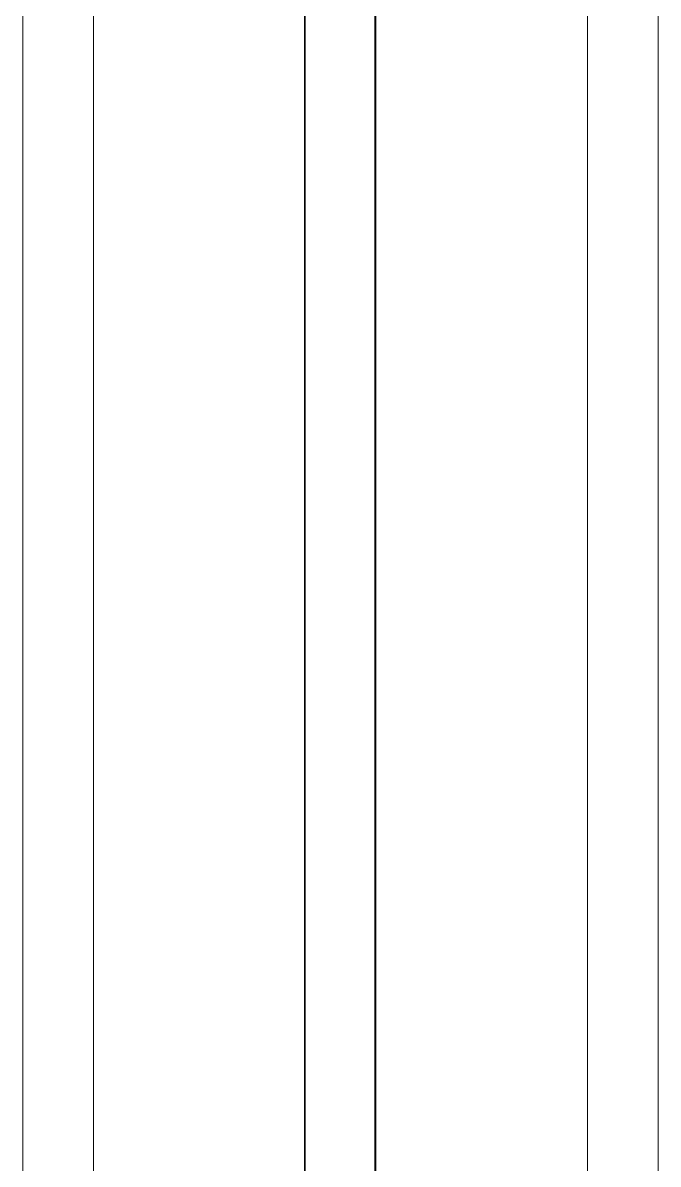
# Model space of a CAD drawing. Header units: millimetres. Extents: x 3616 to 17812, y 1698 to 9799.
# Drawn here: x 7626.1 to 7662.1, y 7834.8 to 7899.5 of the extents above; entities that cross this region are included whole.
import ezdxf

# ---------------------------------------------------------------- set-up
doc = ezdxf.new("R2010")
doc.units = ezdxf.units.MM
doc.layers.add('3', color=4, linetype='Continuous', lineweight=15)
doc.layers.add('d', color=254, linetype='Continuous')

# ---------------------------------------------------------------- blocks, each defined once
blk = doc.blocks.new('6.3.2')
at = {"layer": '3', "lineweight": 5}
for p, q in [((-62.179, -107.336), (-62.179, -607.5)), ((-58.179, -107.336), (-58.179, -607.5)), ((-46.227, -107.227), (-46.227, -607.5)), ((-46.179, -107.336), (-46.179, -607.5)), ((-46.179, -107.336), (-46.179, -607.5)), ((-42.227, -107.227), (-42.227, -607.5)), ((-42.179, -107.336), (-42.179, -607.5)), ((-42.179, -107.336), (-42.179, -607.5)), ((-30.179, -107.336), (-30.179, -607.5)), ((-30.179, -107.336), (-30.179, -607.5)), ((-26.179, -107.336), (-26.179, -607.5)), ((-26.179, -107.336), (-26.179, -607.5))]:
    blk.add_line(p, q, dxfattribs=at)
at = {"layer": 'd', "lineweight": 5}
for p, q in [((-62.179, -97.336), (-62.179, -597.5)), ((-58.179, -97.336), (-58.179, -597.5))]:
    blk.add_line(p, q, dxfattribs=at)

msp = doc.modelspace()

# ---------------------------------------------------------------- block references
at = {"layer": 'd', "linetype": 'Continuous'}
msp.add_blockref('6.3.2', (7688.318, 8023.414), dxfattribs=at)

doc.saveas('drawing.dxf')
